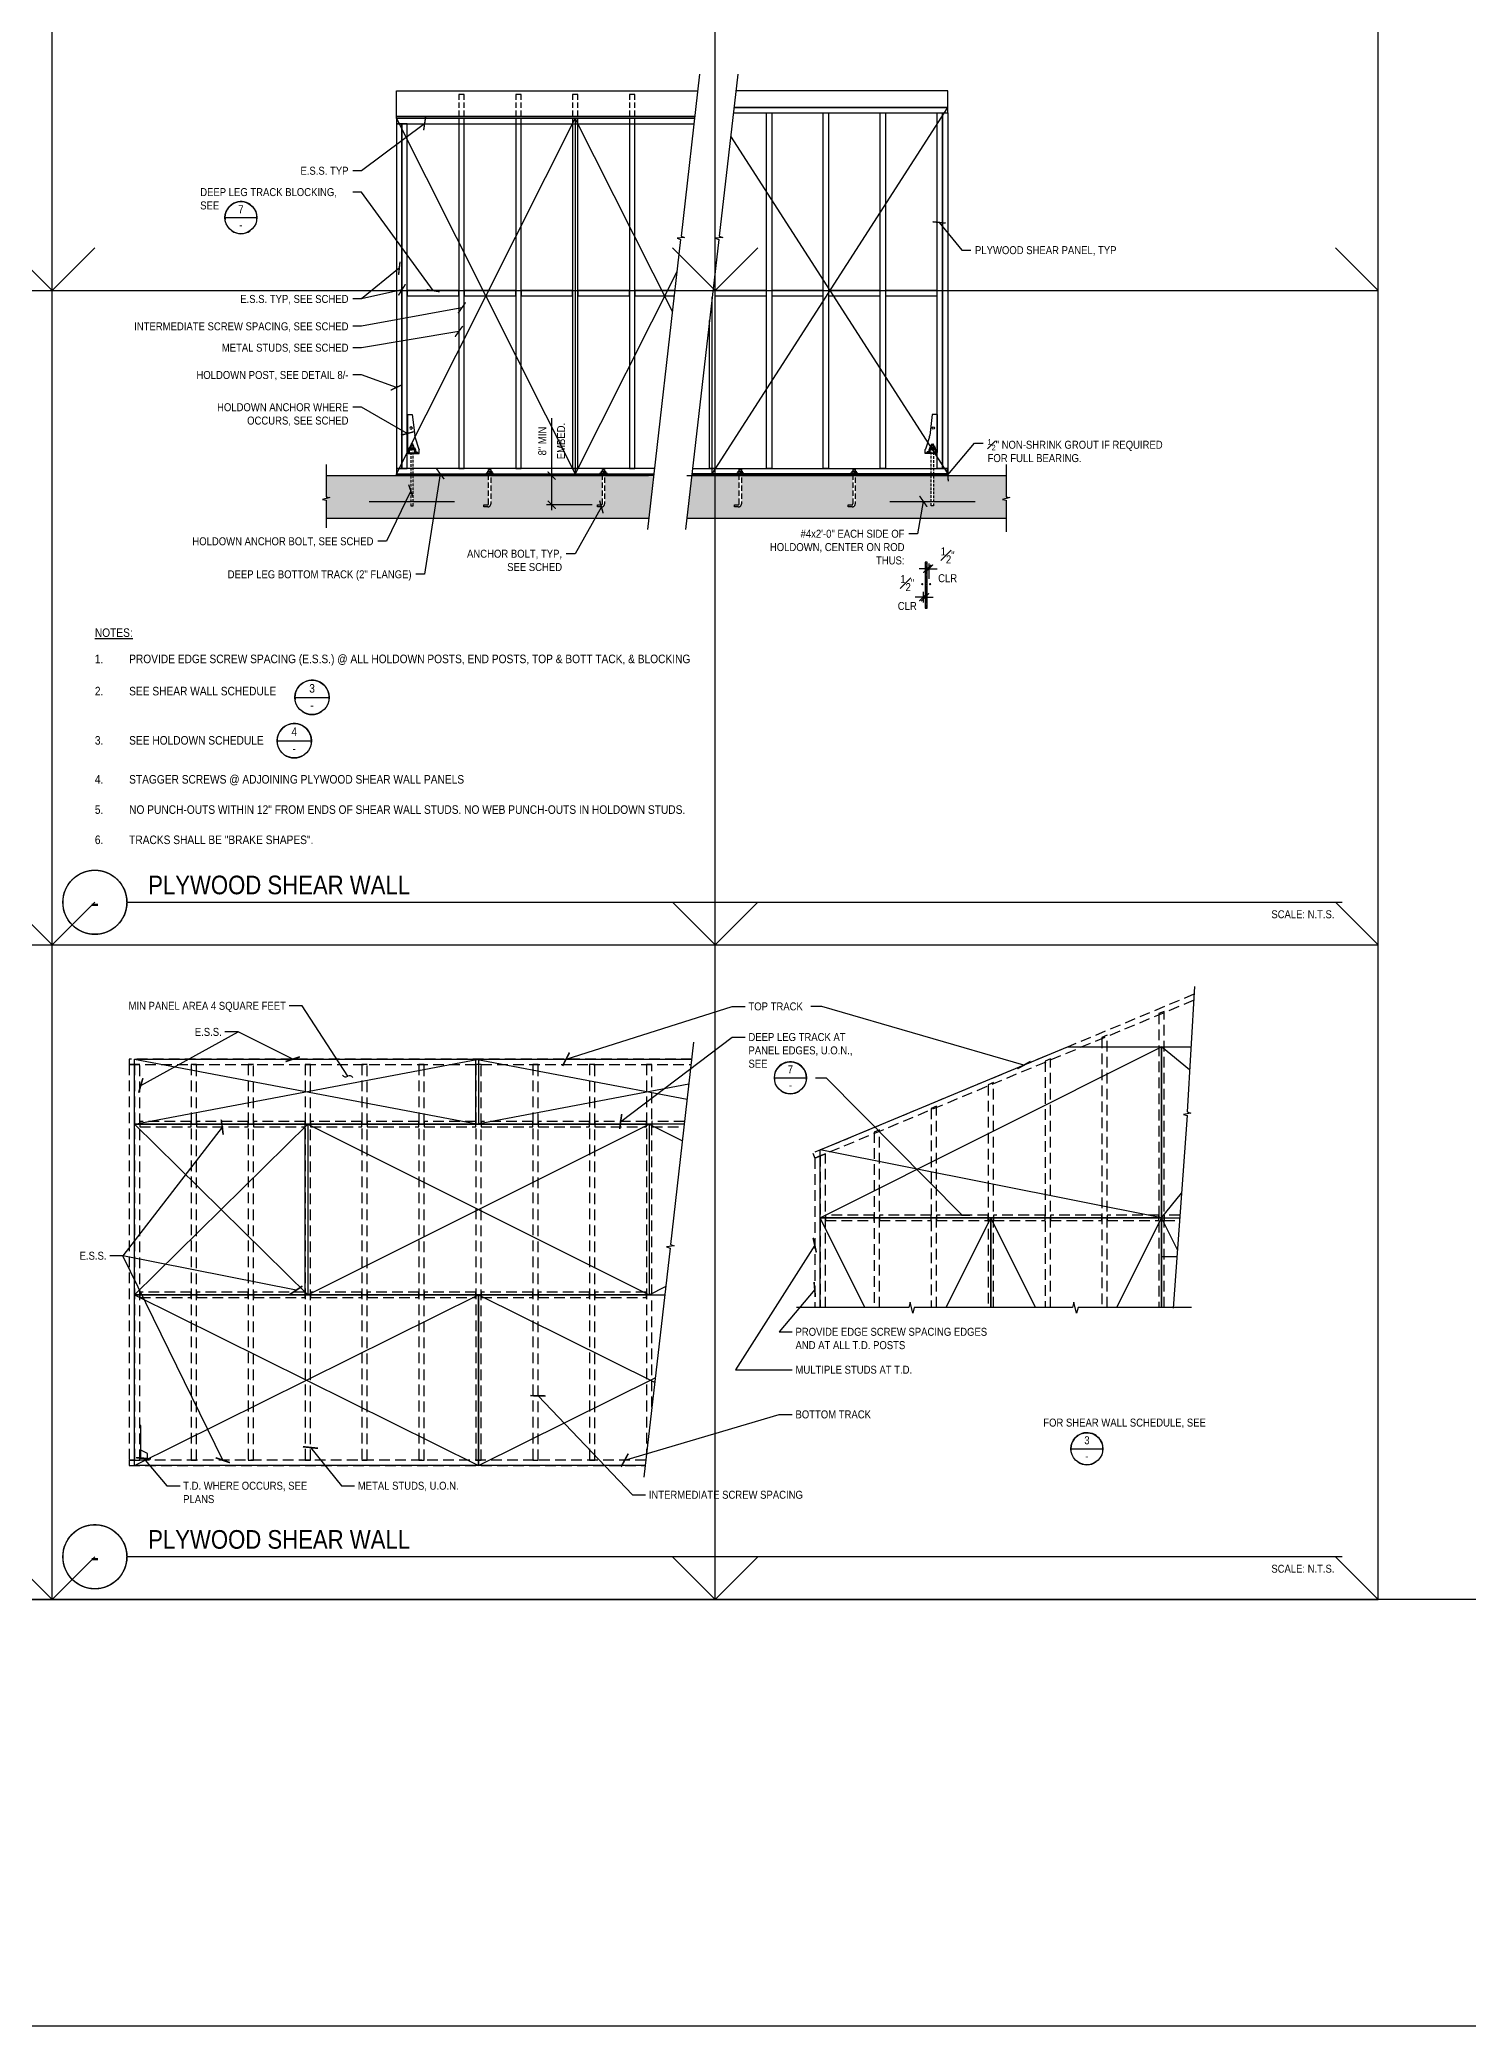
# Model space of a CAD drawing. Header units: inches. Extents: x -16404 to 14624, y -1591 to 16152.
# Drawn here: x -14563 to -14162, y 5040 to 5599 of the extents above; entities that cross this region are included whole.
import ezdxf
from ezdxf.enums import TextEntityAlignment as Align

# ---------------------------------------------------------------- set-up
doc = ezdxf.new("R2010")
doc.units = ezdxf.units.IN
doc.header["$LTSCALE"] = 24
doc.header["$MEASUREMENT"] = 0
for name, pattern in [('DASHED2', [0.375, 0.25, -0.125]), ('HIDDEN2', [0.1875, 0.125, -0.0625]), ('HIDDEN4', [0.09375, 0.0625, -0.03125]), ('HIDDEN8', [0.04625, 0.03125, -0.015])]:
    doc.linetypes.add(name, pattern=pattern)
doc.layers.get('0').update_dxf_attribs({"linetype": 'CONTINUOUS'})
doc.layers.get('DefPoints').update_dxf_attribs({"color": 251, "linetype": 'CONTINUOUS'})
for name, color, linetype in [('S-ANNO-DIMS', 2, 'CONTINUOUS'), ('S-ANNO-NOTE', 4, 'CONTINUOUS'), ('S-BREAK', 2, 'CONTINUOUS'), ('S-CONC', 4, 'CONTINUOUS'), ('S-REBAR', 7, 'CONTINUOUS'), ('S-SIMPSON', 2, 'CONTINUOUS'), ('S-STEEL', 4, 'CONTINUOUS'), ('S-WOOD', 3, 'CONTINUOUS')]:
    doc.layers.add(name, color=color, linetype=linetype)
doc.layers.add('S-ANNO-GRID-NONPLOT', color=251, linetype='CONTINUOUS', plot=False)
doc.layers.add('S-ANNO-NONPLOT', color=253, linetype='CONTINUOUS', plot=False)
doc.layers.add('S-HATCH1', color=1, linetype='CONTINUOUS', transparency=0.5)
doc.layers.add('S-HATCH2', color=2, linetype='CONTINUOUS', transparency=0.5)
doc.styles.add('Arial', font='arial.ttf', dxfattribs={"width": 0.85})
doc.dimstyles.new('DIM-24', dxfattribs={"dimscale": 24, "dimtxt": 0.09375, "dimasz": 0.109375, "dimexe": 0.0625, "dimexo": 0.0625, "dimgap": 0.0625, "dimtad": 1, "dimdec": 4, "dimzin": 11, "dimdsep": 46, "dimlunit": 4, "dimtxsty": 'Arial', "dimblk": 'ARCHTICK', "dimcen": 0.125, "dimclrd": 256, "dimclre": 256, "dimclrt": 4, "dimadec": 0, "dimazin": 0, "dimtfac": 0.75, "dimtdec": 4, "dimtofl": 0, "dimtmove": 0, "dimatfit": 3, "dimldrblk": 'ARCHTICK', "dimfxl": 1, "dimfrac": 1, "dimtolj": 1, "dimtzin": 11, "dimarcsym": 0})
doc.dimstyles.new('DIM-24$0', dxfattribs={"dimscale": 24, "dimtxt": 0.09375, "dimasz": 0.109375, "dimexe": 0.0625, "dimexo": 0.0625, "dimgap": 0.0625, "dimtad": 1, "dimdec": 4, "dimzin": 11, "dimdsep": 46, "dimlunit": 4, "dimtxsty": 'Arial', "dimblk": 'ARCHTICK', "dimblk1": 'ARCHTICK', "dimblk2": 'ARCHTICK', "dimsah": 1, "dimcen": 0.125, "dimdle": 0.0625, "dimclrd": 256, "dimclre": 256, "dimclrt": 4, "dimadec": 0, "dimazin": 0, "dimtfac": 1, "dimtdec": 4, "dimtmove": 0, "dimatfit": 3, "dimldrblk": 'ARCHTICK', "dimfxl": 1, "dimfrac": 1, "dimtolj": 1, "dimtzin": 11, "dimarcsym": 0})

# ---------------------------------------------------------------- blocks, each defined once
blk = doc.blocks.new('HDU4-r')
at = {"layer": 'S-SIMPSON'}
for p, q in [((15.02, 23.66), (14.3, 17.75)), ((16.37, 23.66), (15.02, 23.66)), ((16.3, 23.66), (16.3, 12.92)), ((16.37, 23.66), (16.37, 12.92)), ((14.21, 17.36), (13.09, 13.93)), ((13.06, 12.71), (13.06, 13.77)), ((16.16, 12.79), (13.06, 12.79)), ((16.16, 12.71), (13.06, 12.71)), ((14.08, 13.68), (14.32, 13.68)), ((14.08, 13.68), (14.08, 12.79)), ((14.08, 13.68), (14.08, 12.79)), ((14.32, 13.68), (14.32, 12.79)), ((14.5, 12.71), (14.5, 12.79)), ((15.57, 14.16), (14.57, 14.16)), ((15.57, 13.93), (14.57, 13.93)), ((14.6, 13.93), (14.6, 14.16)), ((15.54, 13.93), (15.54, 14.16)), ((15.62, 12.71), (15.62, 12.79)), ((16.05, 13.68), (15.82, 13.68)), ((15.82, 13.68), (15.82, 12.79)), ((16.05, 13.68), (16.05, 12.79))]:
    blk.add_line(p, q, dxfattribs=at)
blk.add_circle((15.3, 19.84), 0.344, dxfattribs=at)
for centre, radius, start, end in [((12.31, 17.99), 2, 341.6294, 353), ((13.56, 13.77), 0.5, 161.6294, 180), ((13.81, 12.89), 0.287, 4.3718, 175.6282), ((13.81, 12.93), 0.287, 184.3718, 230.2368), ((13.81, 12.89), 0.188, 6.7123, 173.2877), ((13.81, 12.93), 0.188, 186.7123, 353.2877), ((13.81, 12.93), 0.287, 309.7632, 355.6282), ((14.57, 13.68), 0.485, 90, 180), ((14.57, 13.68), 0.25, 90, 180), ((15.57, 13.68), 0.485, 0, 90), ((15.57, 13.68), 0.25, 0, 90), ((16.16, 12.92), 0.21, 270, 0), ((16.16, 12.92), 0.135, 270, 0)]:
    blk.add_arc(centre, radius, start, end, dxfattribs=at)
blk = doc.blocks.new('_ARCHTICK')
at = {"color": 0, "linetype": 'ByBlock', "const_width": 0.15}
blk.add_lwpolyline([(-0.5, -0.5), (0.5, 0.5)], dxfattribs=at)
blk = doc.blocks.new('BBL2C')
at = {"linetype": 'Continuous'}
blk.add_line((-0.187, 0), (0.188, 0), dxfattribs=at)
for start, end in [(0.0901, 186.6524), (359.0534, 0.0901), (234.899, 305.101), (353.3476, 359.0534)]:
    blk.add_arc((0, 0), 0.188, start, end)
at = {"style": 'Arial', "width": 0.85}
for tag, p in [('NO.', (0, 0.052)), ('SSX.X.X', (0, -0.133))]:
    blk.add_attdef(tag, text='', height=0.0938, dxfattribs=at).set_placement(p, align=Align.CENTER)
blk = doc.blocks.new('*D1066')
at = {"layer": 'DefPoints', "color": 0, "transparency": 16777216}
for p in [(-14314.81, 5444.79), (-14314.31, 5444.79), (-14314.31, 5441.78)]:
    blk.add_point(p, dxfattribs=at)
at = {"layer": 'S-ANNO-DIMS', "lineweight": -2, "transparency": 16777216}
for p, q in [((-14314.81, 5441.78), (-14317.06, 5441.78)), ((-14314.81, 5443.29), (-14314.81, 5440.28)), ((-14314.81, 5441.78), (-14314.31, 5441.78)), ((-14314.31, 5443.29), (-14314.31, 5440.28)), ((-14314.31, 5441.78), (-14312.06, 5441.78))]:
    blk.add_line(p, q, dxfattribs=at)
at = {"layer": 'S-ANNO-DIMS', "lineweight": -2, "transparency": 16777216, "xscale": 2.25, "yscale": 2.25, "zscale": 2.25}
blk.add_blockref('_ARCHTICK', (-14314.81, 5441.78), dxfattribs=at)
at = {"layer": 'S-ANNO-DIMS', "lineweight": -2, "transparency": 16777216, "xscale": 2.25, "yscale": 2.25, "zscale": 2.25, "rotation": 180}
blk.add_blockref('_ARCHTICK', (-14314.31, 5441.78), dxfattribs=at)
at = {"layer": 'S-ANNO-DIMS', "color": 4, "transparency": 16777216, "char_height": 2.25, "attachment_point": 5, "style": 'Arial'}
for s, insert in [('\\A1;{\\H1x;\\S1#2;}"', (-14319.31, 5445.73)), ('\\A1;CLR', (-14319.31, 5439.3))]:
    blk.add_mtext(s, dxfattribs=dict(at, insert=insert))
blk = doc.blocks.new('*D1067')
at = {"layer": 'DefPoints', "color": 0, "transparency": 16777216}
for p in [(-14313.17, 5449.8), (-14313.67, 5445.47), (-14313.17, 5445.47)]:
    blk.add_point(p, dxfattribs=at)
at = {"layer": 'S-ANNO-DIMS', "lineweight": -2, "transparency": 16777216}
for p, q in [((-14313.67, 5446.97), (-14313.67, 5451.3)), ((-14313.17, 5446.97), (-14313.17, 5451.3)), ((-14313.67, 5449.8), (-14315.92, 5449.8)), ((-14313.67, 5449.8), (-14313.17, 5449.8)), ((-14313.17, 5449.8), (-14310.92, 5449.8))]:
    blk.add_line(p, q, dxfattribs=at)
at = {"layer": 'S-ANNO-DIMS', "lineweight": -2, "transparency": 16777216, "xscale": 2.25, "yscale": 2.25, "zscale": 2.25}
blk.add_blockref('_ARCHTICK', (-14313.67, 5449.8), dxfattribs=at)
at = {"layer": 'S-ANNO-DIMS', "lineweight": -2, "transparency": 16777216, "xscale": 2.25, "yscale": 2.25, "zscale": 2.25, "rotation": 180}
blk.add_blockref('_ARCHTICK', (-14313.17, 5449.8), dxfattribs=at)
at = {"layer": 'S-ANNO-DIMS', "color": 4, "transparency": 16777216, "char_height": 2.25, "attachment_point": 5, "style": 'Arial'}
for s, insert in [('\\A1;{\\H1x;\\S1#2;}"', (-14307.95, 5453.54)), ('\\A1;CLR', (-14307.95, 5447.11))]:
    blk.add_mtext(s, dxfattribs=dict(at, insert=insert))
blk = doc.blocks.new('*D1068')
at = {"layer": 'DefPoints', "color": 0, "transparency": 16777216}
for p in [(-14419.29, 5475.97), (-14410.47, 5475.97), (-14406.38, 5467.78)]:
    blk.add_point(p, dxfattribs=at)
at = {"layer": 'S-ANNO-DIMS', "lineweight": -2, "transparency": 16777216}
for p, q in [((-14419.29, 5475.97), (-14419.29, 5492.08)), ((-14411.97, 5475.97), (-14420.79, 5475.97)), ((-14419.29, 5466.28), (-14419.29, 5475.97)), ((-14407.88, 5467.78), (-14420.79, 5467.78))]:
    blk.add_line(p, q, dxfattribs=at)
at = {"layer": 'S-ANNO-DIMS', "lineweight": -2, "transparency": 16777216, "xscale": 2.25, "yscale": 2.25, "zscale": 2.25}
for p, rotation in [((-14419.29, 5475.97), 90), ((-14419.29, 5467.78), 270)]:
    blk.add_blockref('_ARCHTICK', p, dxfattribs=dict(at, rotation=rotation))
at = {"layer": 'S-ANNO-DIMS', "color": 4, "transparency": 16777216, "char_height": 2.25, "attachment_point": 5, "rotation": 90, "style": 'Arial'}
for s, insert in [('\\A1;EMBED.', (-14416.66, 5485.68)), ('\\A1;8" MIN', (-14421.94, 5485.68))]:
    blk.add_mtext(s, dxfattribs=dict(at, insert=insert))
blk = doc.blocks.new('Se_24x36_DETAILS_GRID')
for p, q in [((0, 23), (7.767, 23)), ((0, 15.333), (0, 23)), ((7.767, 23), (15.535, 23)), ((7.767, 15.333), (7.767, 23)), ((15.535, 23), (23.302, 23)), ((15.535, 15.333), (15.535, 23)), ((23.302, 23), (31.07, 23)), ((23.302, 15.333), (23.302, 23)), ((31.07, 15.333), (31.07, 23)), ((0, 15.333), (0.5, 15.833)), ((7.767, 15.333), (8.267, 15.833)), ((15.535, 15.333), (16.035, 15.833)), ((23.302, 15.333), (23.802, 15.833)), ((0, 15.333), (7.767, 15.333)), ((0, 7.667), (0, 15.333)), ((7.767, 15.333), (15.535, 15.333)), ((7.767, 7.667), (7.767, 15.333)), ((15.535, 15.333), (23.302, 15.333)), ((15.535, 7.667), (15.535, 15.333)), ((23.302, 15.333), (31.07, 15.333)), ((23.302, 7.667), (23.302, 15.333)), ((31.07, 7.667), (31.07, 15.333)), ((0, 7.667), (0.5, 8.167)), ((7.767, 7.667), (8.267, 8.167)), ((15.535, 7.667), (16.035, 8.167)), ((23.302, 7.667), (23.802, 8.167)), ((0, 7.667), (7.767, 7.667)), ((0, 0), (0, 7.667)), ((7.767, 7.667), (15.535, 7.667)), ((7.767, 0), (7.767, 7.667)), ((15.535, 7.667), (23.302, 7.667)), ((15.535, 0), (15.535, 7.667)), ((23.302, 7.667), (31.07, 7.667)), ((23.302, 0), (23.302, 7.667)), ((31.07, 0), (31.07, 7.667)), ((0, 0), (0.5, 0.5)), ((7.767, 0), (8.267, 0.5)), ((15.535, 0), (16.035, 0.5)), ((23.302, 0), (23.802, 0.5)), ((0, 0), (7.767, 0)), ((7.767, 0), (15.535, 0)), ((15.535, 0), (23.302, 0)), ((23.302, 0), (31.07, 0))]:
    blk.add_line(p, q)
at = {"linetype": 'DASHED2', "ltscale": 0.5}
for p, q in [((7.767, 15.333), (7.267, 15.833)), ((15.535, 15.333), (15.035, 15.833)), ((23.302, 15.333), (22.802, 15.833)), ((31.07, 15.333), (30.57, 15.833)), ((7.767, 7.667), (7.267, 8.167)), ((15.535, 7.667), (15.035, 8.167)), ((23.302, 7.667), (22.802, 8.167)), ((31.07, 7.667), (30.57, 8.167)), ((7.767, 0), (7.267, 0.5)), ((15.535, 0), (15.035, 0.5)), ((23.302, 0), (22.802, 0.5)), ((31.07, 0), (30.57, 0.5))]:
    blk.add_line(p, q, dxfattribs=at)
blk = doc.blocks.new('*U324')
at = {"const_width": 0.188}
for points in [[(-4.5, 0, -1), (4.5, 0, 3.732051)], [(-4.5, 0, 1), (4.5, 0, -3.732051)]]:
    blk.add_lwpolyline(points, format="xyb", dxfattribs=at)
blk.add_lwpolyline([(4.5, 0), (175.42, 0)], dxfattribs=at)
blk.add_circle((0, 0), 4.5)
at = {"style": 'Arial', "width": 0.85}
for tag, p in [('DWG_TITLE_1', (7.5, 6.19)), ('DWG_TITLE_2', (7.5, 2.44))]:
    blk.add_attdef(tag, text='', height=2.62, dxfattribs=at).set_placement(p, align=Align.MIDDLE_LEFT)
blk.add_attdef('#', text='', height=3, dxfattribs=at).set_placement((0, 0), align=Align.MIDDLE_CENTER)
blk.add_attdef('SCALE', text='', height=1.12, dxfattribs=at).set_placement((174.29, -1.12), align=Align.TOP_RIGHT)

msp = doc.modelspace()

# ---------------------------------------------------------------- hatches: boundary and pattern name
at = {"layer": 'S-HATCH1'}
h = msp.add_hatch(dxfattribs=at)
h.set_pattern_fill('ANSI31', color=256, scale=3, angle=330, style=0)
h.set_pattern_definition([(15, (-23021.9158, 2821.3351), (-0.097057142, 0.362222185), [])])
h.paths.add_polyline_path([(-14314.30187, 5438.65612), (-14313.67687, 5438.65612), (-14313.67687, 5451.59817), (-14314.30187, 5451.59817)])
at = {"layer": 'S-HATCH2'}
h = msp.add_hatch(dxfattribs=at)
h.set_pattern_fill('AR-CONC', color=256, style=0)
h.set_pattern_definition([(50, (-15936.5553, 5002.1545), (7.172602, -0.627521), [0.75, -8.25]), (355, (-15936.555, 5002.1545), (-1.387513, 7.52192), [0.6, -6.6]), (100.4514, (-15935.9576, 5002.102), (5.785094, 6.894395), [0.637402, -7.01142]), (46.1842, (-15936.555, 5004.1545), (10.67241, -1.65519), [1.125, -12.375]), (96.6356, (-15935.666, 5004.017), (9.34663, 9.74118), [0.9561, -10.51713]), (351.1842, (-15936.555, 5004.155), (9.34662, 9.741186), [0.9, -9.9]), (21, (-15935.5553, 5003.6545), (5.96907, -4.026189), [0.75, -8.25]), (326, (-15935.555, 5003.6545), (2.433153, 7.2515), [0.6, -6.6]), (71.4514, (-15935.058, 5003.319), (8.402226, 3.225305), [0.637402, -7.01142]), (37.5, (-15936.5553, 5002.1545), (0.1215986, 3.3289385), [0, -6.52, 0, -6.7, 0, -6.625]), (7.5, (-15936.5553, 5002.1545), (2.6306954, 3.944117), [0, -3.82, 0, -6.37, 0, -2.525]), (327.5, (-15938.7853, 5002.1545), (5.3382244, -0.2255487), [0, -2.5, 0, -7.8, 0, -10.35]), (317.5, (-15939.7853, 5002.1545), (5.831862, 1.00105), [0, -3.25, 0, -5.18, 0, -7.35])])
h.paths.add_polyline_path([(-14405.04098, 5475.9679), (-14436.41598, 5475.9679), (-14436.41598, 5467.4679), (-14437.04098, 5467.4679), (-14437.04098, 5475.9679), (-14458.27195, 5475.9679), (-14458.27195, 5467.4679), (-14458.90273, 5467.4679), (-14458.90273, 5475.9679), (-14482.74288, 5475.9679), (-14482.74288, 5470.02811), (-14481.70508, 5469.77573), (-14483.78068, 5469.27097), (-14482.74288, 5469.01859), (-14482.74288, 5463.9679), (-14392.0233, 5463.9679), (-14390.64727, 5475.9679), (-14404.41598, 5475.9679), (-14404.41598, 5467.4679), (-14405.04098, 5467.4679)])
h.paths.add_polyline_path([(-14365.93767, 5475.9679), (-14365.93767, 5467.4679), (-14366.56267, 5467.4679), (-14366.56267, 5475.9679), (-14379.92173, 5475.9679), (-14381.29775, 5463.9679), (-14291.47288, 5463.9679), (-14291.47288, 5469.01859), (-14292.51068, 5469.27097), (-14290.43508, 5469.77573), (-14291.47288, 5470.02811), (-14291.47288, 5475.9679), (-14311.90935, 5475.9679), (-14311.90935, 5467.4679), (-14312.54014, 5467.4679), (-14312.54014, 5475.9679), (-14333.93767, 5475.9679), (-14333.93767, 5467.4679), (-14334.56267, 5467.4679), (-14334.56267, 5475.9679)])

# ---------------------------------------------------------------- linework, layer by layer
at = {"layer": 'S-ANNO-GRID-NONPLOT'}
msp.add_lwpolyline([(-13183.31796, 5160), (-15798.26811, 5160), (-15798.26811, 6720), (-13183.31796, 6720)], close=True, dxfattribs=at)
at = {"layer": 'S-ANNO-NONPLOT', "color": 6}
msp.add_lwpolyline([(-13063.31796, 5040), (-15918.26811, 5040), (-15918.26811, 6840), (-13063.31796, 6840)], close=True, dxfattribs=at)
at = {"layer": 'S-ANNO-NOTE', "color": 1}
for p, q in [((-14462.8952, 5576.40818), (-14412.6452, 5476.4679)), ((-14462.89518, 5476.4679), (-14412.6452, 5576.40818)), ((-14385.35395, 5522.12966), (-14412.6452, 5576.40818)), ((-14374.16689, 5476.4679), (-14307.91689, 5579.4679)), ((-14368.97847, 5571.40138), (-14307.91689, 5476.4679)), ((-14384.07396, 5533.29213), (-14412.6452, 5476.4679))]:
    msp.add_line(p, q, dxfattribs=at)
at = {"layer": 'S-ANNO-NOTE'}
for p, q in [((-14412.6452, 5576.40818), (-14412.6452, 5476.4679)), ((-14374.16689, 5476.4679), (-14374.16689, 5526.15446))]:
    msp.add_line(p, q, dxfattribs=at)
at = {"layer": 'S-ANNO-NOTE', "color": 4}
for centre, radius in [((-14506.67505, 5548.48781), 4.5), ((-14486.67257, 5413.60629), 4.82143), ((-14491.68991, 5401.41312), 4.82143), ((-14352.18099, 5306.66929), 4.5), ((-14268.78304, 5202.38067), 4.5)]:
    msp.add_circle(centre, radius, dxfattribs=at)
at = {"layer": 'S-BREAK'}
for points in [[(-14377.70048, 5588.87375), (-14382.92484, 5543.31333), (-14381.92255, 5542.94436), (-14384.04214, 5542.67934), (-14383.03985, 5542.31037), (-14392.38855, 5460.78263)], [(-14366.97494, 5588.87375), (-14372.1993, 5543.31333), (-14371.19701, 5542.94436), (-14373.3166, 5542.67934), (-14372.31431, 5542.31037), (-14381.66301, 5460.78263)], [(-14482.74288, 5479.11629), (-14482.74288, 5470.02811), (-14481.70508, 5469.77573), (-14483.78068, 5469.27097), (-14482.74288, 5469.01859), (-14482.74288, 5461.32242)], [(-14291.47288, 5479.11629), (-14291.47288, 5470.02811), (-14290.43508, 5469.77573), (-14292.51068, 5469.27097), (-14291.47288, 5469.01859), (-14291.47288, 5460.20504)], [(-14238.56454, 5332.31071), (-14240.58161, 5297.06854), (-14239.55992, 5296.75727), (-14241.66098, 5296.37193), (-14240.63929, 5296.06066), (-14244.51607, 5241.84816)], [(-14379.37465, 5316.66987), (-14385.89833, 5259.7784), (-14384.89604, 5259.40943), (-14387.01564, 5259.14441), (-14386.01334, 5258.77544), (-14393.39938, 5194.36357)], [(-14239.4226, 5242.04051), (-14271.29111, 5242.04051), (-14271.66969, 5240.48381), (-14272.42684, 5243.59722), (-14272.80541, 5242.04051), (-14317.39277, 5242.04051), (-14317.77135, 5240.48381), (-14318.52849, 5243.59722), (-14318.90707, 5242.04051), (-14350.47616, 5242.04051)]]:
    msp.add_lwpolyline(points, dxfattribs=at)
at = {"layer": 'S-CONC'}
for p, q in [((-14482.74288, 5475.9679), (-14392.0233, 5475.9679)), ((-14381.29775, 5475.9679), (-14291.47288, 5475.9679)), ((-14482.74288, 5463.9679), (-14392.0233, 5463.9679)), ((-14381.29775, 5463.9679), (-14291.47288, 5463.9679))]:
    msp.add_line(p, q, dxfattribs=at)
at = {"layer": 'S-CONC', "color": 3}
for points in [[(-14379.07256, 5576.90818), (-14462.89518, 5576.90818), (-14462.89518, 5584.17284), (-14378.23953, 5584.17284)], [(-14368.05349, 5579.4679), (-14307.91689, 5579.4679), (-14307.91689, 5584.17284), (-14367.51398, 5584.17284)], [(-14379.12989, 5576.40818), (-14462.89518, 5576.40818), (-14462.89518, 5576.90818), (-14379.07256, 5576.90818)], [(-14390.64727, 5475.9679), (-14462.89518, 5475.9679), (-14462.89518, 5476.4679), (-14390.58994, 5476.4679)], [(-14379.86439, 5476.4679), (-14307.91689, 5476.4679), (-14307.91689, 5475.9679), (-14379.92173, 5475.9679)]]:
    msp.add_lwpolyline(points, dxfattribs=at)
at = {"layer": 'S-REBAR'}
for p, q in [((-14470.58734, 5468.71933), (-14446.58734, 5468.71933)), ((-14324.22475, 5468.71933), (-14300.22475, 5468.71933))]:
    msp.add_line(p, q, dxfattribs=at)
at = {"layer": 'S-REBAR', "const_width": 0.3}
for points in [[(-14315.25711, 5445.44986, 1), (-14314.95711, 5445.44986, 1)], [(-14312.72163, 5445.44986, -1), (-14313.02163, 5445.44986, -1)]]:
    msp.add_lwpolyline(points, format="xyb", close=True, dxfattribs=at)
at = {"layer": 'S-SIMPSON'}
for p, q in [((-14458.82543, 5484.77101), (-14458.68769, 5484.82748)), ((-14458.82543, 5484.49807), (-14458.35484, 5484.69101)), ((-14311.98666, 5484.49807), (-14312.45725, 5484.69101)), ((-14311.98666, 5484.77101), (-14312.12439, 5484.82748)), ((-14458.17718, 5484.32418), (-14458.9975, 5484.32418)), ((-14458.86078, 5484.29617), (-14458.86078, 5483.7773)), ((-14458.58384, 5484.32418), (-14458.35484, 5484.41807)), ((-14458.3139, 5484.29617), (-14458.3139, 5483.7773)), ((-14312.63491, 5484.32418), (-14311.81459, 5484.32418)), ((-14312.49819, 5484.29617), (-14312.49819, 5483.7773)), ((-14312.22825, 5484.32418), (-14312.45725, 5484.41807)), ((-14311.95131, 5484.29617), (-14311.95131, 5483.7773)), ((-14436.72848, 5477.2179), (-14436.72848, 5476.65244)), ((-14404.72848, 5477.2179), (-14404.72848, 5476.65244)), ((-14366.25017, 5477.2179), (-14366.25017, 5476.65244)), ((-14334.25017, 5477.2179), (-14334.25017, 5476.65244))]:
    msp.add_line(p, q, dxfattribs=at)
for points in [[(-14458.2998, 5484.32418), (-14458.35484, 5484.41807), (-14458.31249, 5484.48866), (-14458.27484, 5484.55454), (-14458.35484, 5484.69101), (-14458.27484, 5484.82748), (-14458.85853, 5484.82748), (-14458.82543, 5484.77101), (-14458.90543, 5484.63454), (-14458.82543, 5484.49807), (-14458.90543, 5484.3616), (-14458.88349, 5484.32418)], [(-14312.51229, 5484.32418), (-14312.45725, 5484.41807), (-14312.4996, 5484.48866), (-14312.53725, 5484.55454), (-14312.45725, 5484.69101), (-14312.53725, 5484.82748), (-14311.95356, 5484.82748), (-14311.98666, 5484.77101), (-14311.90666, 5484.63454), (-14311.98666, 5484.49807), (-14311.90666, 5484.3616), (-14311.9286, 5484.32418)], [(-14435.72848, 5476.4679), (-14435.72848, 5476.65244), (-14437.72848, 5476.65244), (-14437.72848, 5476.4679)], [(-14437.29098, 5476.65244), (-14437.29098, 5477.2179), (-14436.16598, 5477.2179), (-14436.16598, 5476.65244)], [(-14403.72848, 5476.4679), (-14403.72848, 5476.65244), (-14405.72848, 5476.65244), (-14405.72848, 5476.4679)], [(-14405.29098, 5476.65244), (-14405.29098, 5477.2179), (-14404.16598, 5477.2179), (-14404.16598, 5476.65244)], [(-14365.25017, 5476.4679), (-14365.25017, 5476.65244), (-14367.25017, 5476.65244), (-14367.25017, 5476.4679)], [(-14366.81267, 5476.65244), (-14366.81267, 5477.2179), (-14365.68767, 5477.2179), (-14365.68767, 5476.65244)], [(-14333.25017, 5476.4679), (-14333.25017, 5476.65244), (-14335.25017, 5476.65244), (-14335.25017, 5476.4679)], [(-14334.81267, 5476.65244), (-14334.81267, 5477.2179), (-14333.68767, 5477.2179), (-14333.68767, 5476.65244)]]:
    msp.add_lwpolyline(points, dxfattribs=at)
for points in [[(-14457.73423, 5483.6698), (-14459.44045, 5483.6698), (-14459.44045, 5483.7773), (-14457.73423, 5483.7773)], [(-14313.07786, 5483.6698), (-14311.37164, 5483.6698), (-14311.37164, 5483.7773), (-14313.07786, 5483.7773)], [(-14314.30187, 5438.65612), (-14313.67687, 5438.65612), (-14313.67687, 5451.59817), (-14314.30187, 5451.59817)], [(-14534.909, 5208.94888), (-14534.909, 5199.69421), (-14532.99736, 5199.69421), (-14532.99736, 5201.04758), (-14534.80845, 5201.97479), (-14534.80845, 5208.94888)]]:
    msp.add_lwpolyline(points, close=True, dxfattribs=at)
for points in [[(-14458.04046, 5483.7773), (-14458.04046, 5484.29617, 0.204823848), (-14458.3139, 5484.29617, 0.102411924), (-14458.86078, 5484.29617, 0.204823848), (-14459.13421, 5484.29617), (-14459.13421, 5483.7773)], [(-14312.77162, 5483.7773), (-14312.77162, 5484.29617, -0.204823848), (-14312.49819, 5484.29617, -0.102411924), (-14311.95131, 5484.29617, -0.204823848), (-14311.67787, 5484.29617), (-14311.67787, 5483.7773)]]:
    msp.add_lwpolyline(points, format="xyb", dxfattribs=at)
at = {"layer": 'S-SIMPSON', "linetype": 'HIDDEN8'}
for points in [[(-14458.27195, 5467.4679), (-14458.27195, 5483.6698), (-14458.90273, 5483.6698), (-14458.90273, 5467.4679)], [(-14312.54014, 5467.4679), (-14312.54014, 5483.6698), (-14311.90935, 5483.6698), (-14311.90935, 5467.4679)]]:
    msp.add_lwpolyline(points, close=True, dxfattribs=at)
at = {"layer": 'S-SIMPSON', "linetype": 'HIDDEN4'}
for points in [[(-14438.38473, 5467.7804), (-14437.29098, 5467.7804, 0.414213562), (-14437.04098, 5468.0304), (-14437.04098, 5477.72786), (-14436.41598, 5477.72786), (-14436.41598, 5468.0304, -0.414213562), (-14437.29098, 5467.1554), (-14438.38473, 5467.1554)], [(-14406.38473, 5467.7804), (-14405.29098, 5467.7804, 0.414213562), (-14405.04098, 5468.0304), (-14405.04098, 5477.72786), (-14404.41598, 5477.72786), (-14404.41598, 5468.0304, -0.414213562), (-14405.29098, 5467.1554), (-14406.38473, 5467.1554)], [(-14367.90642, 5467.7804), (-14366.81267, 5467.7804, 0.414213562), (-14366.56267, 5468.0304), (-14366.56267, 5477.72786), (-14365.93767, 5477.72786), (-14365.93767, 5468.0304, -0.414213562), (-14366.81267, 5467.1554), (-14367.90642, 5467.1554)], [(-14335.90642, 5467.7804), (-14334.81267, 5467.7804, 0.414213562), (-14334.56267, 5468.0304), (-14334.56267, 5477.72786), (-14333.93767, 5477.72786), (-14333.93767, 5468.0304, -0.414213562), (-14334.81267, 5467.1554), (-14335.90642, 5467.1554)]]:
    msp.add_lwpolyline(points, format="xyb", close=True, dxfattribs=at)
at = {"layer": 'S-STEEL', "color": 1, "linetype": 'HIDDEN4'}
for points in [[(-14443.8952, 5574.90818), (-14443.8952, 5583.10476), (-14445.3952, 5583.10476), (-14445.3952, 5574.90818)], [(-14427.8952, 5574.90818), (-14427.8952, 5583.10476), (-14429.3952, 5583.10476), (-14429.3952, 5574.90818)], [(-14411.8952, 5574.90818), (-14411.8952, 5583.10476), (-14413.3952, 5583.10476), (-14413.3952, 5574.90818)], [(-14395.8952, 5574.90818), (-14395.8952, 5583.10476), (-14397.3952, 5583.10476), (-14397.3952, 5574.90818)]]:
    msp.add_lwpolyline(points, dxfattribs=at)
at = {"layer": 'S-STEEL', "color": 2}
for points in [[(-14379.12989, 5576.40818), (-14462.8952, 5576.40818), (-14462.89518, 5574.90818), (-14379.30189, 5574.90818)], [(-14445.3952, 5574.90818), (-14445.3952, 5477.9679), (-14443.8952, 5477.96792), (-14443.8952, 5574.90818)], [(-14429.3952, 5574.90818), (-14429.3952, 5477.9679), (-14427.8952, 5477.96792), (-14427.8952, 5574.90818)], [(-14413.3952, 5574.90818), (-14413.3952, 5477.9679), (-14411.8952, 5477.96792), (-14411.8952, 5574.90818)], [(-14397.3952, 5574.90818), (-14397.3952, 5477.9679), (-14395.8952, 5477.96792), (-14395.8952, 5574.90818)], [(-14368.2255, 5577.9679), (-14307.91689, 5577.9679), (-14307.91689, 5579.4679), (-14368.05349, 5579.4679)], [(-14373.41689, 5532.69503), (-14373.41689, 5477.9679), (-14374.91689, 5477.96792), (-14374.91689, 5519.61389)], [(-14384.68448, 5527.96791), (-14395.89522, 5527.96791), (-14395.8952, 5526.46791), (-14384.85649, 5526.46791)], [(-14390.41793, 5477.9679), (-14462.8952, 5477.9679), (-14462.89518, 5476.4679), (-14390.58994, 5476.4679)], [(-14379.69239, 5477.9679), (-14307.91689, 5477.9679), (-14307.91689, 5476.4679), (-14379.86439, 5476.4679)]]:
    msp.add_lwpolyline(points, dxfattribs=at)
for points in [[(-14461.3952, 5477.96792), (-14461.3952, 5574.90818), (-14462.8952, 5574.90818), (-14462.8952, 5477.9679)], [(-14459.8952, 5477.96792), (-14459.8952, 5574.90818), (-14461.3952, 5574.90818), (-14461.3952, 5477.9679)], [(-14358.91689, 5477.96792), (-14358.91689, 5577.9679), (-14357.41689, 5577.9679), (-14357.41689, 5477.9679)], [(-14342.91689, 5477.96792), (-14342.91689, 5577.9679), (-14341.41689, 5577.9679), (-14341.41689, 5477.9679)], [(-14326.91689, 5477.96792), (-14326.91689, 5577.9679), (-14325.41689, 5577.9679), (-14325.41689, 5477.9679)], [(-14310.91689, 5477.96792), (-14310.91689, 5577.9679), (-14309.41689, 5577.9679), (-14309.41689, 5477.9679)], [(-14309.41689, 5477.96792), (-14309.41689, 5577.9679), (-14307.91689, 5577.9679), (-14307.91689, 5477.9679)], [(-14459.89518, 5526.46791), (-14445.3952, 5526.46791), (-14445.3952, 5527.96791), (-14459.8952, 5527.96791)], [(-14443.8952, 5526.46791), (-14429.39522, 5526.46791), (-14429.39522, 5527.96791), (-14443.89522, 5527.96791)], [(-14427.8952, 5526.46791), (-14413.39522, 5526.46791), (-14413.39522, 5527.96791), (-14427.89522, 5527.96791)], [(-14411.8952, 5526.46791), (-14397.39522, 5526.46791), (-14397.39522, 5527.96791), (-14411.89522, 5527.96791)], [(-14373.41689, 5526.4679), (-14358.91691, 5526.4679), (-14358.91691, 5527.9679), (-14373.41691, 5527.9679)], [(-14357.41689, 5526.4679), (-14342.91691, 5526.4679), (-14342.91691, 5527.9679), (-14357.41691, 5527.9679)], [(-14341.41689, 5526.4679), (-14326.91691, 5526.4679), (-14326.91691, 5527.9679), (-14341.41691, 5527.9679)], [(-14325.41689, 5526.4679), (-14310.91691, 5526.4679), (-14310.91691, 5527.9679), (-14325.41691, 5527.9679)]]:
    msp.add_lwpolyline(points, close=True, dxfattribs=at)
at = {"layer": 'S-STEEL', "linetype": 'HIDDEN2'}
for points in [[(-14238.68919, 5330.13275), (-14345.89847, 5285.46192), (-14345.32152, 5284.07731), (-14238.78447, 5328.46805)], [(-14247.07152, 5242.04051), (-14247.07152, 5325.32759), (-14248.57152, 5324.70258), (-14248.57152, 5242.04051)], [(-14263.07152, 5242.04051), (-14263.07152, 5318.66088), (-14264.57152, 5318.03587), (-14264.57152, 5242.04051)], [(-14379.92299, 5311.88791), (-14538.13963, 5311.88791), (-14538.13961, 5310.38791), (-14380.095, 5310.38791)], [(-14279.07152, 5242.04051), (-14279.07152, 5311.99417), (-14280.57152, 5311.36916), (-14280.57152, 5242.04051)], [(-14391.13961, 5214.07046), (-14391.13961, 5310.38791), (-14392.63961, 5310.38791), (-14392.63961, 5200.98932)], [(-14295.07152, 5242.04051), (-14295.07152, 5305.32746), (-14296.57152, 5304.70245), (-14296.57152, 5242.04051)], [(-14311.07152, 5242.04051), (-14311.07152, 5298.66074), (-14312.57152, 5298.03574), (-14312.57152, 5242.04051)], [(-14381.9297, 5294.38791), (-14391.13964, 5294.38791), (-14391.13962, 5292.88791), (-14382.1017, 5292.88791)], [(-14327.07152, 5242.04051), (-14327.07152, 5291.99403), (-14328.57152, 5291.36903), (-14328.57152, 5242.04051)], [(-14343.82152, 5242.04051), (-14343.82152, 5284.70232), (-14345.32152, 5284.07731), (-14345.32152, 5242.04051)], [(-14342.32152, 5242.04051), (-14342.32152, 5285.32732), (-14343.82152, 5284.70232), (-14343.82152, 5242.04051)], [(-14242.6404, 5268.07731), (-14247.07153, 5268.07731), (-14247.07151, 5266.57731), (-14242.74767, 5266.57731)], [(-14392.85191, 5199.13791), (-14538.13961, 5199.13791), (-14538.1396, 5197.63791), (-14393.02392, 5197.63791)]]:
    msp.add_lwpolyline(points, dxfattribs=at)
for points in [[(-14536.63961, 5199.13793), (-14536.63961, 5310.38791), (-14538.13961, 5310.38791), (-14538.13961, 5199.13791)], [(-14535.13961, 5199.13793), (-14535.13961, 5310.38791), (-14536.63961, 5310.38791), (-14536.63961, 5199.13791)], [(-14519.13961, 5199.13793), (-14519.13961, 5310.38791), (-14520.63961, 5310.38791), (-14520.63961, 5199.13791)], [(-14503.13961, 5199.13793), (-14503.13961, 5310.38791), (-14504.63961, 5310.38791), (-14504.63961, 5199.13791)], [(-14487.13961, 5199.13793), (-14487.13961, 5310.38791), (-14488.63961, 5310.38791), (-14488.63961, 5199.13791)], [(-14471.13961, 5199.13793), (-14471.13961, 5310.38791), (-14472.63961, 5310.38791), (-14472.63961, 5199.13791)], [(-14455.13961, 5199.13793), (-14455.13961, 5310.38791), (-14456.63961, 5310.38791), (-14456.63961, 5199.13791)], [(-14439.13961, 5199.13793), (-14439.13961, 5310.38791), (-14440.63961, 5310.38791), (-14440.63961, 5199.13791)], [(-14423.13961, 5199.13793), (-14423.13961, 5310.38791), (-14424.63961, 5310.38791), (-14424.63961, 5199.13791)], [(-14407.13961, 5199.13793), (-14407.13961, 5310.38791), (-14408.63961, 5310.38791), (-14408.63961, 5199.13791)], [(-14535.1396, 5292.88791), (-14520.63962, 5292.88791), (-14520.63962, 5294.38791), (-14535.13962, 5294.38791)], [(-14519.13961, 5292.88791), (-14504.63963, 5292.88791), (-14504.63963, 5294.38791), (-14519.13963, 5294.38791)], [(-14503.13962, 5292.88791), (-14488.63964, 5292.88791), (-14488.63964, 5294.38791), (-14503.13964, 5294.38791)], [(-14487.1396, 5292.88791), (-14472.63962, 5292.88791), (-14472.63962, 5294.38791), (-14487.13962, 5294.38791)], [(-14471.13961, 5292.88791), (-14456.63963, 5292.88791), (-14456.63963, 5294.38791), (-14471.13963, 5294.38791)], [(-14455.13962, 5292.88791), (-14440.63964, 5292.88791), (-14440.63964, 5294.38791), (-14455.13964, 5294.38791)], [(-14439.1396, 5292.88791), (-14424.63962, 5292.88791), (-14424.63962, 5294.38791), (-14439.13962, 5294.38791)], [(-14423.13961, 5292.88791), (-14408.63963, 5292.88791), (-14408.63963, 5294.38791), (-14423.13963, 5294.38791)], [(-14407.13962, 5292.88791), (-14392.63964, 5292.88791), (-14392.63964, 5294.38791), (-14407.13964, 5294.38791)], [(-14342.32151, 5266.57731), (-14328.57153, 5266.57731), (-14328.57153, 5268.07731), (-14342.32153, 5268.07731)], [(-14327.07152, 5266.57731), (-14312.57154, 5266.57731), (-14312.57154, 5268.07731), (-14327.07154, 5268.07731)], [(-14311.07153, 5266.57731), (-14296.57155, 5266.57731), (-14296.57155, 5268.07731), (-14311.07155, 5268.07731)], [(-14295.07151, 5266.57731), (-14280.57153, 5266.57731), (-14280.57153, 5268.07731), (-14295.07153, 5268.07731)], [(-14279.07152, 5266.57731), (-14264.57154, 5266.57731), (-14264.57154, 5268.07731), (-14279.07154, 5268.07731)], [(-14263.07153, 5266.57731), (-14248.57155, 5266.57731), (-14248.57155, 5268.07731), (-14263.07155, 5268.07731)], [(-14535.1396, 5244.88791), (-14520.63962, 5244.88791), (-14520.63962, 5246.38791), (-14535.13962, 5246.38791)], [(-14519.13961, 5244.88791), (-14504.63963, 5244.88791), (-14504.63963, 5246.38791), (-14519.13963, 5246.38791)], [(-14503.13962, 5244.88791), (-14488.63964, 5244.88791), (-14488.63964, 5246.38791), (-14503.13964, 5246.38791)], [(-14487.1396, 5244.88791), (-14472.63962, 5244.88791), (-14472.63962, 5246.38791), (-14487.13962, 5246.38791)], [(-14471.13961, 5244.88791), (-14456.63963, 5244.88791), (-14456.63963, 5246.38791), (-14471.13963, 5246.38791)], [(-14455.13962, 5244.88791), (-14440.63964, 5244.88791), (-14440.63964, 5246.38791), (-14455.13964, 5246.38791)], [(-14439.1396, 5244.88791), (-14424.63962, 5244.88791), (-14424.63962, 5246.38791), (-14439.13962, 5246.38791)], [(-14423.13961, 5244.88791), (-14408.63963, 5244.88791), (-14408.63963, 5246.38791), (-14423.13963, 5246.38791)], [(-14407.13962, 5244.88791), (-14392.63964, 5244.88791), (-14392.63964, 5246.38791), (-14407.13964, 5246.38791)]]:
    msp.add_lwpolyline(points, close=True, dxfattribs=at)
at = {"layer": 'S-WOOD', "color": 1}
for p, q in [((-14536.63961, 5311.88791), (-14439.88964, 5293.63791)), ((-14536.63961, 5293.63791), (-14439.88964, 5311.88791)), ((-14440.63961, 5311.88791), (-14381.20849, 5300.67739)), ((-14343.82152, 5267.32731), (-14247.82152, 5315.32731)), ((-14239.90473, 5308.8949), (-14247.82152, 5315.32731)), ((-14440.63961, 5293.63791), (-14380.71963, 5304.94065)), ((-14536.63961, 5293.63791), (-14487.88961, 5245.63791)), ((-14536.63961, 5245.63791), (-14487.88961, 5293.63791)), ((-14487.88961, 5293.63791), (-14391.88964, 5245.63791)), ((-14487.88961, 5245.63791), (-14391.88964, 5293.63791)), ((-14391.88964, 5293.63791), (-14382.55112, 5288.96865)), ((-14247.82152, 5267.32731), (-14343.82152, 5286.43646)), ((-14247.82152, 5267.32731), (-14242.1999, 5274.23725)), ((-14331.27613, 5242.04051), (-14343.82152, 5267.32731)), ((-14308.36691, 5242.04051), (-14295.82152, 5267.32731)), ((-14283.27613, 5242.04051), (-14295.82152, 5267.32731)), ((-14260.36691, 5242.04051), (-14247.82152, 5267.32731)), ((-14243.34, 5258.29424), (-14247.82152, 5267.32731)), ((-14536.63961, 5245.63791), (-14439.88964, 5197.63791)), ((-14536.63961, 5197.63791), (-14439.88964, 5245.63791)), ((-14439.88964, 5245.63791), (-14390.33876, 5221.05452)), ((-14391.88964, 5245.63791), (-14387.25403, 5247.95572)), ((-14439.88964, 5197.63791), (-14390.1969, 5222.29169))]:
    msp.add_line(p, q, dxfattribs=at)
for points in [[(-14439.88964, 5293.63791), (-14536.63961, 5293.63791), (-14536.63961, 5311.88791), (-14439.88964, 5311.88791)], [(-14247.82152, 5315.32731), (-14247.82152, 5267.32731), (-14343.82152, 5267.32731), (-14343.82152, 5286.43646), (-14274.222, 5315.32731)], [(-14487.88961, 5245.63791), (-14536.63961, 5245.63791), (-14536.63961, 5293.63791), (-14487.88961, 5293.63791)], [(-14391.88964, 5245.63791), (-14488.63961, 5245.63791), (-14488.63961, 5293.63791), (-14391.88964, 5293.63791)], [(-14439.88964, 5197.63791), (-14536.63961, 5197.63791), (-14536.63961, 5245.63791), (-14439.88964, 5245.63791)]]:
    msp.add_lwpolyline(points, close=True, dxfattribs=at)
for points in [[(-14382.0157, 5293.63791), (-14440.63961, 5293.63791), (-14440.63961, 5311.88791), (-14379.92299, 5311.88791)], [(-14243.48067, 5256.32704), (-14247.82152, 5256.32704), (-14247.82152, 5315.32731), (-14239.53658, 5315.32731)], [(-14343.82152, 5242.04051), (-14343.82152, 5267.32731), (-14295.82152, 5267.32731), (-14295.82152, 5242.04051)], [(-14295.82152, 5242.04051), (-14295.82152, 5267.32731), (-14247.82152, 5267.32731), (-14247.82152, 5242.04051)], [(-14247.82152, 5242.04051), (-14247.82152, 5267.32731), (-14242.69404, 5267.32731)], [(-14393.02392, 5197.63791), (-14439.88964, 5197.63791), (-14439.88964, 5245.63791), (-14387.51981, 5245.63791)]]:
    msp.add_lwpolyline(points, dxfattribs=at)

# ---------------------------------------------------------------- block references
at = {"layer": 'S-ANNO-GRID-NONPLOT', "xscale": 24, "yscale": 24, "zscale": 24}
msp.add_blockref('Se_24x36_DETAILS_GRID', (-14932.59532, 5160), dxfattribs=at)
at = {"layer": 'S-ANNO-NOTE', "color": 4}
for p, xscale, yscale, zscale, values in [((-14506.67505, 5548.48781), 24, 24, 24, {'NO.': '7', 'SSX.X.X': '-'}), ((-14486.67257, 5413.60629), 25.71428571428532, 25.71428571428532, 25.71428571428532, {'NO.': '3', 'SSX.X.X': '-'}), ((-14491.68991, 5401.41312), 25.71428571428532, 25.71428571428532, 25.71428571428532, {'NO.': '4', 'SSX.X.X': '-'}), ((-14352.18099, 5306.66929), 24, 24, 24, {'NO.': '7', 'SSX.X.X': '-'}), ((-14268.78304, 5202.38067), 24, 24, 24, {'NO.': '3', 'SSX.X.X': '-'})]:
    msp.add_blockref('BBL2C', p, dxfattribs=dict(at, xscale=xscale, yscale=yscale, zscale=zscale)).add_auto_attribs(values)
at = {"layer": 'S-ANNO-NOTE', "xscale": 2, "yscale": 2, "zscale": 2}
for p in [(-14547.75893, 5356), (-14547.75893, 5172)]:
    msp.add_blockref('*U324', p, dxfattribs=at).add_auto_attribs({'#': '-', 'DWG_TITLE_2': 'PLYWOOD SHEAR WALL', 'SCALE': 'SCALE: N.T.S.'})
at = {"layer": 'S-SIMPSON', "xscale": -1}
msp.add_blockref('HDU4-r', (-14443.52046, 5469.50769), dxfattribs=at)
at = {"layer": 'S-SIMPSON'}
msp.add_blockref('HDU4-r', (-14327.29163, 5469.50769), dxfattribs=at)

# ---------------------------------------------------------------- texts
at = {"layer": 'S-ANNO-NOTE', "color": 4, "style": 'Arial'}
for s, insert, char_height, width, attachment_point in [('E.S.S. TYP', (-14476.43404, 5562.8033), 2.25, 45.1509503, 3), ('DEEP LEG TRACK BLOCKING, SEE', (-14518.13, 5556.8033), 2.25, 41.6959657, 1), ('PLYWOOD SHEAR PANEL, TYP', (-14300.25077, 5540.47749), 2.25, 45.0863096, 1), ('E.S.S. TYP, SEE SCHED', (-14476.43404, 5526.76091), 2.25, 55.3573326, 3), ('INTERMEDIATE SCREW SPACING, SEE SCHED', (-14476.43404, 5519.06277), 2.25, 76.0369613, 3), ('METAL STUDS, SEE SCHED', (-14476.43404, 5513.06277), 2.25, 45.1509503, 3), ('HOLDOWN POST, SEE DETAIL 8/-', (-14476.43404, 5505.3867), 2.25, 51.4841015, 3), ('HOLDOWN ANCHOR WHERE OCCURS, SEE SCHED', (-14476.43404, 5496.31802), 2.25, 45.1509503, 3), ('\\A1;{\\H0.7x;\\S1#2;\\H1.4286x;" NON-SHRINK GROUT IF REQUIRED FOR FULL BEARING.}', (-14296.72175, 5486.21843), 2.25, 47.3094433, 1), ('HOLDOWN ANCHOR BOLT, SEE SCHED', (-14469.41882, 5458.62749), 2.25, 56.0860873, 3), ('#4x2\'-0" EACH SIDE OF HOLDOWN, CENTER ON ROD THUS:', (-14320.0808, 5460.74988), 2.25, 39.032077, 3), ('ANCHOR BOLT, TYP, SEE SCHED', (-14416.37331, 5455.13596), 2.25, 30.6416242, 3), ('DEEP LEG BOTTOM TRACK (2" FLANGE)', (-14458.69676, 5449.34266), 2.25, 60.8086359, 3), ('{\\LNOTES:}', (-14547.75979, 5433.01982), 2.410714, 56.3332801, 1), ('\\pi-9.64286,l9.64286;1.^IPROVIDE EDGE SCREW SPACING (E.S.S.) @ ALL HOLDOWN POSTS, END POSTS, TOP & BOTT TACK, & BLOCKING', (-14547.75659, 5425.64194), 2.41071429, 241.7740437, 1), ('\\pi-9.64286,l9.64286;2.^ISEE SHEAR WALL SCHEDULE ', (-14547.75659, 5416.58412), 2.4107143, 155.7725076, 1), ('\\pi-9.64286,l9.64286;3.^ISEE HOLDOWN SCHEDULE ', (-14547.75659, 5402.73898), 2.4107143, 155.7725076, 1), ('4.^ISTAGGER SCREWS @ ADJOINING PLYWOOD SHEAR WALL PANELS ', (-14547.75659, 5391.77578), 2.4107143, 155.7725076, 1), ('5.^INO PUNCH-OUTS WITHIN 12" FROM ENDS OF SHEAR WALL STUDS. NO WEB PUNCH-OUTS IN HOLDOWN STUDS.', (-14547.75659, 5383.27863), 2.4107143, 262.323149, 1), ('6.^ITRACKS SHALL BE "BRAKE SHAPES".', (-14547.75659, 5374.78148), 2.4107143, 262.323149, 1), ('MIN PANEL AREA 4 SQUARE FEET', (-14494.04258, 5328.0245), 2.25, 53.6679111, 3), ('TOP TRACK', (-14363.95725, 5327.86565), 2.25, 45.0084175, 1), ('E.S.S.', (-14512.0717, 5320.69104), 2.25, 45.0903364, 3), ('DEEP LEG TRACK AT PANEL EDGES, U.O.N., SEE', (-14363.95725, 5319.24669), 2.25, 33.9495846, 1), ('E.S.S.', (-14544.46968, 5257.76064), 2.25, 45.0903364, 3), ('PROVIDE EDGE SCREW SPACING EDGES AND AT ALL T.D. POSTS', (-14350.73382, 5236.37565), 2.25, 54.5774627, 1), ('MULTIPLE STUDS AT T.D.', (-14350.73382, 5225.72186), 2.25, 45.0084175, 1), ('BOTTOM TRACK', (-14350.73382, 5213.15201), 2.25, 45.0084175, 1), ('FOR SHEAR WALL SCHEDULE, SEE', (-14281.06155, 5210.84853), 2.25, 45.0084175, 1), ('T.D. WHERE OCCURS, SEE PLANS', (-14522.92249, 5193.09789), 2.25, 35.0235329, 1), ('METAL STUDS, U.O.N.', (-14473.81557, 5193.09789), 2.25, 45.0903364, 1), ('INTERMEDIATE SCREW SPACING', (-14391.99588, 5190.56085), 2.25, 45.0084175, 1)]:
    msp.add_mtext(s, dxfattribs=dict(at, insert=insert, char_height=char_height, width=width, attachment_point=attachment_point))

# ---------------------------------------------------------------- dimensions: what is measured, and where the dimension line sits
at = {"layer": 'S-ANNO-DIMS'}
dim = msp.add_linear_dim(base=(-14419.28666, 5475.9679), p1=(-14406.38473, 5467.7804), p2=(-14410.46892, 5475.9679), angle=90, text='8" MIN\\X EMBED.', dimstyle='DIM-24$0', override={"dimasz": 0.09375, "dimblk1": 'ARCHTICK', "dimblk2": 'ARCHTICK', "dimsah": 1, "dimdle": 0.0625}, dxfattribs=at)
dim.commit()
dim.dimension.update_dxf_attribs({"geometry": '*D1068', "text_midpoint": (-14419.28666, 5485.68308), "dimtype": 160})
for base, p1, p2, picture, middle in [((-14313.17206, 5449.80359), (-14313.67206, 5445.46554), (-14313.17206, 5445.46554), '*D1067', (-14307.95261, 5449.77811)), ((-14314.30667, 5441.78148), (-14314.80667, 5444.78875), (-14314.30667, 5444.78875), '*D1066', (-14319.31314, 5441.96607))]:
    dim = msp.add_linear_dim(base=base, p1=p1, p2=p2, text='<>\\XCLR', dimstyle='DIM-24$0', override={"dimasz": 0.09375, "dimblk1": 'ARCHTICK', "dimblk2": 'ARCHTICK', "dimsah": 1, "dimdle": 0.0625, "dimtmove": 2}, dxfattribs=at)
    dim.commit()
    dim.dimension.update_dxf_attribs({"geometry": picture, "text_midpoint": middle, "dimtype": 160})

# ---------------------------------------------------------------- leaders
for points in [[(-14455.02484, 5574.90818), (-14472.75277, 5561.6783), (-14475.2389, 5561.6783)], [(-14452.6452, 5527.96791), (-14472.75277, 5555.6783), (-14475.2389, 5555.6783)], [(-14310.31595, 5547.14198), (-14303.93203, 5539.35249), (-14301.44591, 5539.35249)], [(-14462.14326, 5534.25347), (-14472.75277, 5525.63591), (-14475.2389, 5525.63591)], [(-14461.3952, 5528.21164), (-14472.75277, 5525.63591), (-14475.2389, 5525.63591)], [(-14444.55436, 5523.13463), (-14472.75277, 5517.93777), (-14475.2389, 5517.93777)], [(-14445.3952, 5516.50314), (-14472.75277, 5511.93777), (-14475.2389, 5511.93777)], [(-14462.8952, 5500.77975), (-14472.75277, 5504.2617), (-14475.2389, 5504.2617)], [(-14459.8952, 5487.80074), (-14472.75277, 5495.19302), (-14475.2389, 5495.19302)], [(-14307.91689, 5476.2179), (-14300.40301, 5485.09343), (-14297.91689, 5485.09343)], [(-14458.90273, 5471.67707), (-14465.73756, 5457.50249), (-14468.22368, 5457.50249)], [(-14450.63358, 5476.4679), (-14455.01549, 5448.21766), (-14457.50162, 5448.21766)], [(-14405.31363, 5467.1554), (-14412.69205, 5454.01096), (-14415.17817, 5454.01096)], [(-14314.78729, 5468.71933), (-14316.39954, 5459.62488), (-14318.88566, 5459.62488)]]:
    msp.add_leader(points, dimstyle='DIM-24', dxfattribs=at)
for points, override in [([(-14476.66251, 5307.07826), (-14489.42407, 5326.8995), (-14493.15326, 5326.8995)], {"dimasz": 0.125, "dimldrblk": 'Integral'}), ([(-14415.2582, 5311.88791), (-14368.57575, 5326.74065), (-14364.84657, 5326.74065)], {"dimasz": 0.125}), ([(-14286.50133, 5310.23015), (-14343.31088, 5326.74065), (-14346.42305, 5326.74065)], {"dimasz": 0.125}), ([(-14534.84102, 5304.4955), (-14507.4532, 5319.56604), (-14511.18238, 5319.56604)], {"dimasz": 0.125}), ([(-14492.09802, 5311.88791), (-14507.4532, 5319.56604), (-14511.18238, 5319.56604)], {"dimasz": 0.125}), ([(-14399.88964, 5294.38791), (-14368.57575, 5318.12169), (-14364.84657, 5318.12169)], {"dimasz": 0.125}), ([(-14303.82155, 5268.07731), (-14342.0367, 5306.59495), (-14345.14887, 5306.59495)], {"dimasz": 0.125}), ([(-14511.93527, 5292.7746), (-14539.85118, 5256.63564), (-14543.58036, 5256.63564)], {"dimasz": 0.125}), ([(-14345.32152, 5259.60806), (-14367.5953, 5224.59686), (-14351.62314, 5224.59686)], {"dimasz": 0.125}), ([(-14511.76585, 5199.13791), (-14539.85118, 5256.63564), (-14543.58036, 5256.63564)], {"dimasz": 0.125}), ([(-14491.1701, 5246.92098), (-14539.85118, 5256.63564), (-14543.58036, 5256.63564)], {"dimasz": 0.125}), ([(-14345.32152, 5247.13787), (-14355.35232, 5235.25065), (-14351.62314, 5235.25065)], {"dimasz": 0.125}), ([(-14423.13961, 5217.25303), (-14396.61438, 5189.43585), (-14392.8852, 5189.43585)], {"dimasz": 0.125}), ([(-14398.76809, 5199.13791), (-14355.35232, 5212.02701), (-14351.62314, 5212.02701)], {"dimasz": 0.125}), ([(-14534.07971, 5199.69421), (-14527.54099, 5191.97289), (-14523.81181, 5191.97289)], {"dimasz": 0.125}), ([(-14487.13961, 5202.71988), (-14478.43407, 5191.97289), (-14474.70489, 5191.97289)], {"dimasz": 0.125})]:
    msp.add_leader(points, dimstyle='DIM-24', override=override, dxfattribs=at)

doc.saveas('drawing.dxf')
